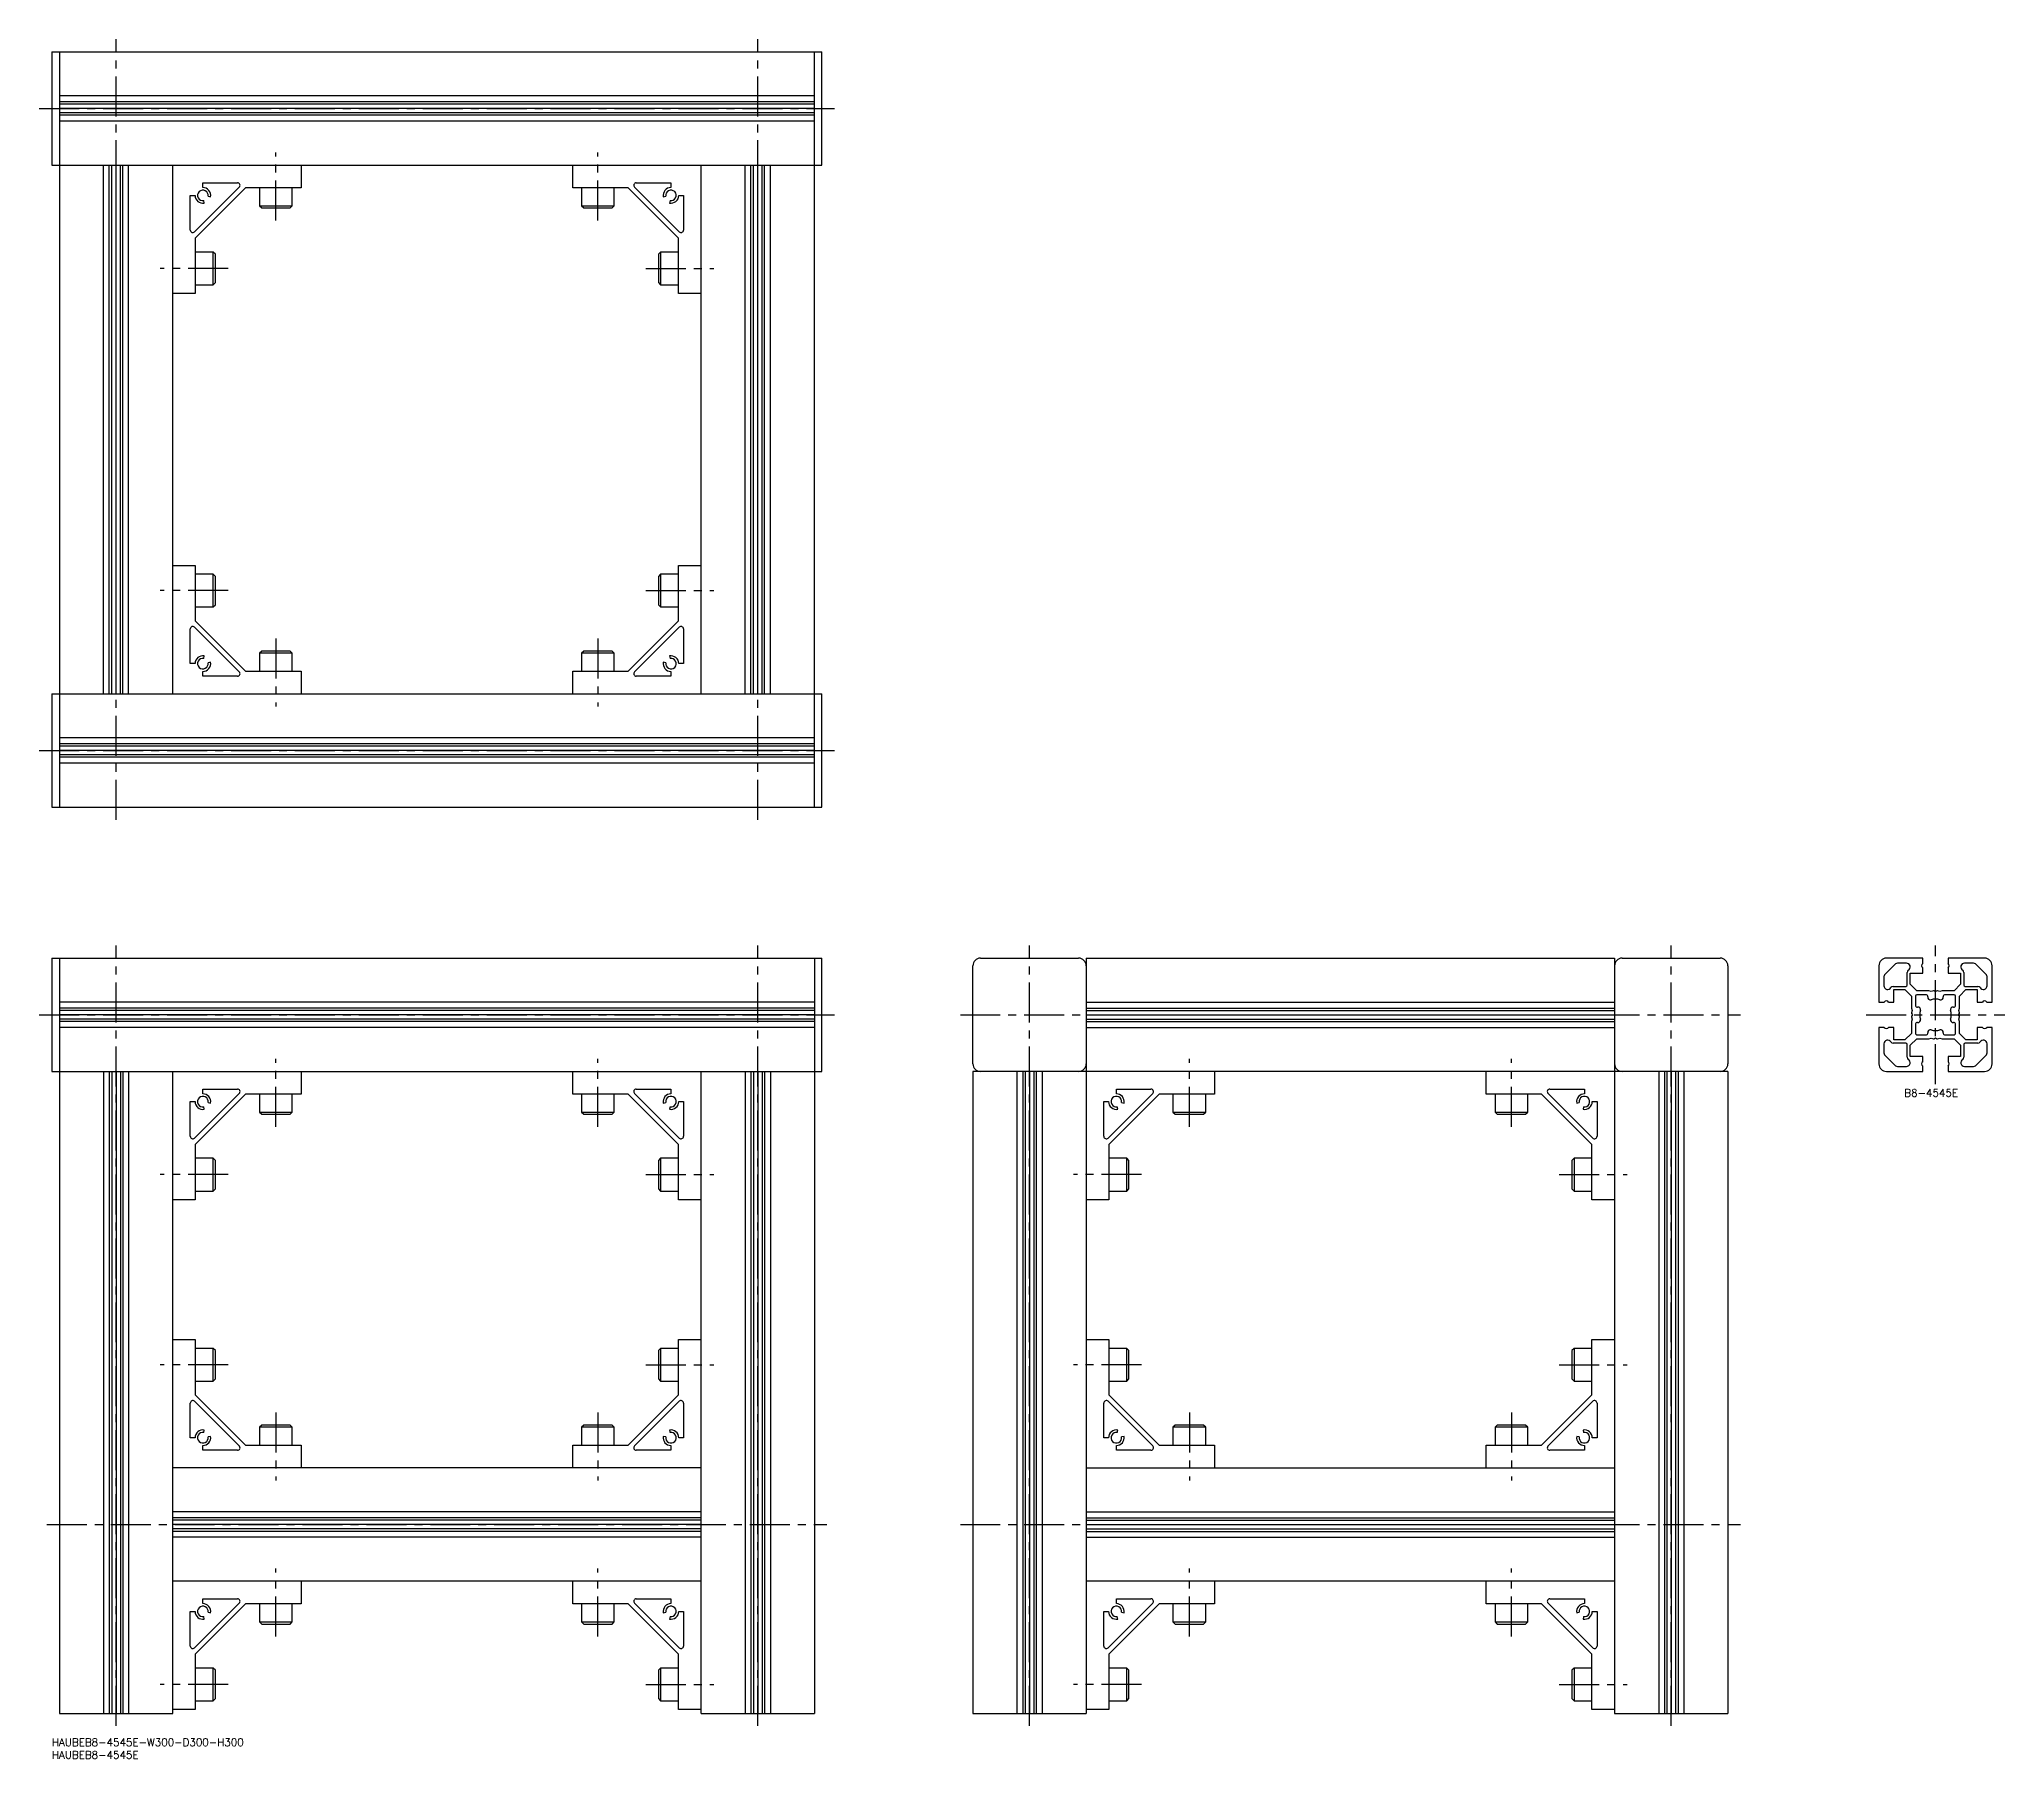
# Model space of a CAD drawing. Extents: x -5 to 776, y -8 to 675.
import ezdxf

# ---------------------------------------------------------------- set-up
doc = ezdxf.new("R2010")
doc.units = 0
doc.header["$LTSCALE"] = 0.5
doc.linetypes.add('CENTER', pattern=[50.8, 31.75, -6.35, 6.35, -6.35])
for name, color, linetype in [('MSM_CENTER', 1, 'CENTER'), ('MSM_CONTINUOUS', 7, 'CONTINUOUS'), ('MSM_PART_NUMBER', 7, 'CONTINUOUS')]:
    doc.layers.add(name, color=color, linetype=linetype)
doc.styles.get("Standard").update_dxf_attribs({"font": 'txt.shx', "height": 3, "bigfont": 'bigfont.shx'})

# ---------------------------------------------------------------- blocks, each defined once
blk = doc.blocks.new('*U8')
at = {"layer": 'MSM_PART_NUMBER'}
blk.add_text('HAUBEB8-4545E-W300-D300-H300', height=3, dxfattribs=at).set_placement((0, -3))
blk = doc.blocks.new('*U9')
at = {"layer": 'MSM_PART_NUMBER'}
blk.add_text('HAUBEB8-4545E', height=3, dxfattribs=at).set_placement((0, -8))
blk = doc.blocks.new('*U10')
at = {"layer": 'MSM_PART_NUMBER'}
blk.add_text('B8-4545E', height=3, dxfattribs=at).set_placement((736.12, 254.97))

msp = doc.modelspace()

# ---------------------------------------------------------------- linework, layer by layer
at = {"layer": 'MSM_CENTER'}
for p, q in [((25.5, 365), (25.5, 675)), ((280.5, 365), (280.5, 675)), ((-5, 647.5), (311, 647.5)), ((89, 603), (89, 630)), ((217, 603), (217, 630)), ((70, 584), (43, 584)), ((236, 584), (263, 584)), ((70, 456), (43, 456)), ((236, 456), (263, 456)), ((89, 437), (89, 410)), ((217, 437), (217, 410)), ((-5, 392.5), (311, 392.5)), ((25.5, 5), (25.5, 315)), ((280.5, 5), (280.5, 315)), ((388.5, 5), (388.5, 315)), ((643.5, 5), (643.5, 315)), ((748.5, 260), (748.5, 315)), ((-5, 287.5), (311, 287.5)), ((361, 287.5), (671, 287.5)), ((721, 287.5), (776, 287.5)), ((89, 243), (89, 270)), ((217, 243), (217, 270)), ((452, 243), (452, 270)), ((580, 243), (580, 270)), ((70, 224), (43, 224)), ((236, 224), (263, 224)), ((433, 224), (406, 224)), ((599, 224), (626, 224)), ((70, 148.5), (43, 148.5)), ((236, 148.5), (263, 148.5)), ((433, 148.5), (406, 148.5)), ((599, 148.5), (626, 148.5)), ((89, 129.5), (89, 102.5)), ((217, 129.5), (217, 102.5)), ((452, 129.5), (452, 102.5)), ((580, 129.5), (580, 102.5)), ((-2, 85), (308, 85)), ((361, 85), (671, 85)), ((89, 40.5), (89, 67.5)), ((217, 40.5), (217, 67.5)), ((452, 40.5), (452, 67.5)), ((580, 40.5), (580, 67.5)), ((70, 21.5), (43, 21.5)), ((236, 21.5), (263, 21.5)), ((433, 21.5), (406, 21.5)), ((599, 21.5), (626, 21.5))]:
    msp.add_line(p, q, dxfattribs=at)
at = {"layer": 'MSM_CONTINUOUS'}
for p, q in [((0, 670), (306, 670)), ((0, 670), (0, 625)), ((3, 670), (3, 370)), ((303, 370), (303, 670)), ((306, 625), (306, 670)), ((303, 652.5), (3, 652.5)), ((303, 650.19), (3, 650.19)), ((303, 649.2), (3, 649.2)), ((303, 647.5), (3, 647.5)), ((303, 645.8), (3, 645.8)), ((303, 644.81), (3, 644.81)), ((303, 642.5), (3, 642.5)), ((0, 625), (306, 625)), ((20.5, 415), (20.5, 625)), ((22.81, 415), (22.81, 625)), ((23.8, 415), (23.8, 625)), ((25.5, 415), (25.5, 625)), ((27.2, 415), (27.2, 625)), ((28.19, 415), (28.19, 625)), ((30.5, 415), (30.5, 625)), ((48, 415), (48, 625)), ((99, 625), (99, 616)), ((207, 616), (207, 625)), ((258, 415), (258, 625)), ((275.5, 415), (275.5, 625)), ((277.81, 415), (277.81, 625)), ((278.8, 415), (278.8, 625)), ((280.5, 415), (280.5, 625)), ((282.2, 415), (282.2, 625)), ((283.19, 415), (283.19, 625)), ((285.5, 415), (285.5, 625)), ((60, 618), (73.76, 618)), ((60, 616.1), (60, 618)), ((232.24, 618), (246, 618)), ((246, 618), (246, 616.1)), ((55, 599.24), (55, 613)), ((55, 613), (56.9, 613)), ((74.46, 616.29), (56.71, 598.54)), ((77, 616), (57, 596)), ((60.54, 609.95), (60.36, 610.93)), ((62.07, 612.64), (63.05, 612.46)), ((99, 616), (77, 616)), ((82.5, 616), (82.5, 608.87)), ((95.5, 608.87), (95.5, 616)), ((229, 616), (207, 616)), ((210.5, 616), (210.5, 608.87)), ((223.5, 608.87), (223.5, 616)), ((249, 596), (229, 616)), ((249.29, 598.54), (231.54, 616.29)), ((242.95, 612.46), (243.93, 612.64)), ((245.64, 610.93), (245.46, 609.95)), ((249.1, 613), (251, 613)), ((251, 613), (251, 599.24)), ((82.5, 608.87), (83.37, 608)), ((82.5, 608.87), (95.5, 608.87)), ((83.37, 608), (94.63, 608)), ((94.63, 608), (95.5, 608.87)), ((210.5, 608.87), (211.37, 608)), ((210.5, 608.87), (223.5, 608.87)), ((211.37, 608), (222.63, 608)), ((222.63, 608), (223.5, 608.87)), ((57, 596), (57, 574)), ((249, 574), (249, 596)), ((64.13, 590.5), (57, 590.5)), ((65, 589.63), (64.13, 590.5)), ((64.13, 577.5), (64.13, 590.5)), ((65, 578.37), (65, 589.63)), ((241.87, 590.5), (241, 589.63)), ((241, 589.63), (241, 578.37)), ((249, 590.5), (241.87, 590.5)), ((241.87, 590.5), (241.87, 577.5)), ((64.13, 577.5), (65, 578.37)), ((241, 578.37), (241.87, 577.5)), ((57, 574), (48, 574)), ((57, 577.5), (64.13, 577.5)), ((241.87, 577.5), (249, 577.5)), ((258, 574), (249, 574)), ((48, 466), (57, 466)), ((57, 466), (57, 444)), ((64.13, 462.5), (57, 462.5)), ((65, 461.63), (64.13, 462.5)), ((64.13, 449.5), (64.13, 462.5)), ((65, 450.37), (65, 461.63)), ((241.87, 462.5), (241, 461.63)), ((241, 461.63), (241, 450.37)), ((249, 462.5), (241.87, 462.5)), ((241.87, 462.5), (241.87, 449.5)), ((249, 444), (249, 466)), ((249, 466), (258, 466)), ((57, 449.5), (64.13, 449.5)), ((64.13, 449.5), (65, 450.37)), ((241, 450.37), (241.87, 449.5)), ((241.87, 449.5), (249, 449.5)), ((55, 427), (55, 440.76)), ((56.71, 441.46), (74.46, 423.71)), ((57, 444), (77, 424)), ((229, 424), (249, 444)), ((231.54, 423.71), (249.29, 441.46)), ((251, 440.76), (251, 427)), ((60.36, 429.07), (60.54, 430.05)), ((83.37, 432), (82.5, 431.13)), ((82.5, 431.13), (82.5, 424)), ((95.5, 431.13), (82.5, 431.13)), ((94.63, 432), (83.37, 432)), ((95.5, 431.13), (94.63, 432)), ((95.5, 424), (95.5, 431.13)), ((211.37, 432), (210.5, 431.13)), ((210.5, 431.13), (210.5, 424)), ((223.5, 431.13), (210.5, 431.13)), ((222.63, 432), (211.37, 432)), ((223.5, 431.13), (222.63, 432)), ((223.5, 424), (223.5, 431.13)), ((245.46, 430.05), (245.64, 429.07)), ((56.9, 427), (55, 427)), ((60, 422), (60, 423.9)), ((73.76, 422), (60, 422)), ((63.05, 427.54), (62.07, 427.36)), ((77, 424), (99, 424)), ((99, 424), (99, 415)), ((207, 424), (229, 424)), ((207, 415), (207, 424)), ((246, 422), (232.24, 422)), ((243.93, 427.36), (242.95, 427.54)), ((246, 423.9), (246, 422)), ((251, 427), (249.1, 427)), ((0, 415), (306, 415)), ((0, 415), (0, 370)), ((306, 370), (306, 415)), ((303, 397.5), (3, 397.5)), ((303, 395.19), (3, 395.19)), ((303, 394.2), (3, 394.2)), ((303, 392.5), (3, 392.5)), ((303, 390.8), (3, 390.8)), ((303, 389.81), (3, 389.81)), ((303, 387.5), (3, 387.5)), ((0, 370), (306, 370)), ((0, 310), (306, 310)), ((0, 310), (0, 265)), ((3, 310), (3, 10)), ((303, 310), (303, 10)), ((306, 265), (306, 310)), ((366, 268), (366, 307)), ((369, 310), (408, 310)), ((411, 310), (411, 10)), ((411, 310), (621, 310)), ((621, 310), (621, 10)), ((624, 310), (663, 310)), ((666, 307), (666, 268)), ((726, 307), (726, 292.5)), ((732.64, 307.71), (728.29, 303.36)), ((743.5, 310), (729, 310)), ((736.95, 308), (733.35, 308)), ((743.5, 307.87), (743.5, 310)), ((743.5, 304), (743.5, 306.13)), ((768, 310), (753.5, 310)), ((753.5, 310), (753.5, 307.87)), ((753.5, 306.13), (753.5, 304)), ((763.65, 308), (760.05, 308)), ((768.71, 303.36), (764.36, 307.71)), ((771, 292.5), (771, 307)), ((728, 302.65), (728, 299.05)), ((731.67, 298.8), (736.7, 298.8)), ((732, 292.5), (732, 297.5)), ((732, 297.5), (736.38, 297.5)), ((736.38, 297.5), (739, 294.88)), ((737.2, 299.3), (737.2, 304.33)), ((738.5, 299.62), (738.5, 304)), ((738.5, 304), (743.5, 304)), ((741.12, 297), (738.5, 299.62)), ((745.81, 297), (741.12, 297)), ((746.8, 296.79), (745.81, 297)), ((747.74, 296.99), (746.8, 296.79)), ((748.5, 296.7), (748.1, 296.93)), ((748.9, 296.93), (748.5, 296.7)), ((750.2, 296.79), (749.26, 296.99)), ((751.19, 297), (750.2, 296.79)), ((755.88, 297), (751.19, 297)), ((753.5, 304), (758.5, 304)), ((758.5, 299.62), (755.88, 297)), ((758, 294.88), (760.62, 297.5)), ((758.5, 304), (758.5, 299.62)), ((759.8, 304.33), (759.8, 299.3)), ((760.3, 298.8), (765.33, 298.8)), ((760.62, 297.5), (765, 297.5)), ((765, 297.5), (765, 292.5)), ((769, 299.05), (769, 302.65)), ((303, 292.5), (3, 292.5)), ((303, 290.19), (3, 290.19)), ((303, 289.2), (3, 289.2)), ((411, 292.5), (621, 292.5)), ((411, 290.19), (621, 290.19)), ((411, 289.2), (621, 289.2)), ((726, 292.5), (728.13, 292.5)), ((729.87, 292.5), (732, 292.5)), ((739, 294.88), (739, 290.19)), ((739, 290.19), (739.21, 289.2)), ((739.21, 289.2), (739.01, 288.26)), ((740.6, 294.9), (740.6, 291.1)), ((744.9, 295.4), (741.1, 295.4)), ((755.9, 295.4), (752.1, 295.4)), ((756.4, 291.1), (756.4, 294.9)), ((757.79, 289.2), (758, 290.19)), ((757.99, 288.26), (757.79, 289.2)), ((758, 290.19), (758, 294.88)), ((765, 292.5), (767.13, 292.5)), ((768.87, 292.5), (771, 292.5)), ((303, 287.5), (3, 287.5)), ((303, 285.8), (3, 285.8)), ((303, 284.81), (3, 284.81)), ((303, 282.5), (3, 282.5)), ((411, 287.5), (621, 287.5)), ((411, 285.8), (621, 285.8)), ((411, 284.81), (621, 284.81)), ((411, 282.5), (621, 282.5)), ((728.13, 282.5), (726, 282.5)), ((726, 282.5), (726, 268)), ((732, 282.5), (729.87, 282.5)), ((732, 277.5), (732, 282.5)), ((739.21, 285.8), (739, 284.81)), ((739, 284.81), (739, 280.12)), ((739.01, 286.74), (739.21, 285.8)), ((739.07, 287.9), (739.3, 287.5)), ((739.3, 287.5), (739.07, 287.1)), ((740.6, 283.9), (740.6, 280.1)), ((756.4, 280.1), (756.4, 283.9)), ((757.7, 287.5), (757.93, 287.9)), ((757.93, 287.1), (757.7, 287.5)), ((757.79, 285.8), (757.99, 286.74)), ((758, 284.81), (757.79, 285.8)), ((758, 280.12), (758, 284.81)), ((767.13, 282.5), (765, 282.5)), ((765, 282.5), (765, 277.5)), ((771, 282.5), (768.87, 282.5)), ((771, 268), (771, 282.5)), ((728, 275.95), (728, 272.35)), ((736.7, 276.2), (731.67, 276.2)), ((736.38, 277.5), (732, 277.5)), ((739, 280.12), (736.38, 277.5)), ((737.2, 270.67), (737.2, 275.7)), ((738.5, 275.38), (741.12, 278)), ((738.5, 271), (738.5, 275.38)), ((741.1, 279.6), (744.9, 279.6)), ((741.12, 278), (745.81, 278)), ((745.81, 278), (746.8, 278.21)), ((746.8, 278.21), (747.74, 278.01)), ((748.1, 278.07), (748.5, 278.3)), ((748.5, 278.3), (748.9, 278.07)), ((749.26, 278.01), (750.2, 278.21)), ((750.2, 278.21), (751.19, 278)), ((751.19, 278), (755.88, 278)), ((752.1, 279.6), (755.9, 279.6)), ((755.88, 278), (758.5, 275.38)), ((760.62, 277.5), (758, 280.12)), ((758.5, 275.38), (758.5, 271)), ((759.8, 275.7), (759.8, 270.67)), ((765.33, 276.2), (760.3, 276.2)), ((765, 277.5), (760.62, 277.5)), ((769, 272.35), (769, 275.95)), ((728.29, 271.64), (732.64, 267.29)), ((733.35, 267), (736.95, 267)), ((743.5, 271), (738.5, 271)), ((743.5, 268.87), (743.5, 271)), ((743.5, 265), (743.5, 267.13)), ((758.5, 271), (753.5, 271)), ((753.5, 271), (753.5, 268.87)), ((753.5, 267.13), (753.5, 265)), ((760.05, 267), (763.65, 267)), ((764.36, 267.29), (768.71, 271.64)), ((0, 265), (306, 265)), ((20.5, 265), (20.5, 10)), ((22.81, 265), (22.81, 10)), ((23.8, 265), (23.8, 10)), ((25.5, 265), (25.5, 10)), ((27.2, 265), (27.2, 10)), ((28.19, 265), (28.19, 10)), ((30.5, 265), (30.5, 10)), ((48, 10), (48, 265)), ((60, 258), (73.76, 258)), ((60, 256.1), (60, 258)), ((99, 265), (99, 256)), ((207, 256), (207, 265)), ((232.24, 258), (246, 258)), ((246, 258), (246, 256.1)), ((258, 10), (258, 265)), ((275.5, 265), (275.5, 10)), ((277.81, 265), (277.81, 10)), ((278.8, 265), (278.8, 10)), ((280.5, 265), (280.5, 10)), ((282.2, 265), (282.2, 10)), ((283.19, 265), (283.19, 10)), ((285.5, 265), (285.5, 10)), ((666, 265), (366, 265)), ((366, 265), (366, 10)), ((383.5, 265), (383.5, 10)), ((385.81, 265), (385.81, 10)), ((386.8, 265), (386.8, 10)), ((388.5, 265), (388.5, 10)), ((390.2, 265), (390.2, 10)), ((391.19, 265), (391.19, 10)), ((393.5, 265), (393.5, 10)), ((423, 258), (436.76, 258)), ((423, 256.1), (423, 258)), ((462, 265), (462, 256)), ((570, 256), (570, 265)), ((595.24, 258), (609, 258)), ((609, 258), (609, 256.1)), ((638.5, 265), (638.5, 10)), ((640.81, 265), (640.81, 10)), ((641.8, 265), (641.8, 10)), ((643.5, 265), (643.5, 10)), ((645.2, 265), (645.2, 10)), ((646.19, 265), (646.19, 10)), ((648.5, 265), (648.5, 10)), ((666, 265), (666, 10)), ((729, 265), (743.5, 265)), ((753.5, 265), (768, 265)), ((55, 239.24), (55, 253)), ((55, 253), (56.9, 253)), ((74.46, 256.29), (56.71, 238.54)), ((77, 256), (57, 236)), ((60.54, 249.95), (60.36, 250.93)), ((62.07, 252.64), (63.05, 252.46)), ((99, 256), (77, 256)), ((82.5, 256), (82.5, 248.87)), ((95.5, 248.87), (95.5, 256)), ((229, 256), (207, 256)), ((210.5, 256), (210.5, 248.87)), ((223.5, 248.87), (223.5, 256)), ((249, 236), (229, 256)), ((249.29, 238.54), (231.54, 256.29)), ((242.95, 252.46), (243.93, 252.64)), ((245.64, 250.93), (245.46, 249.95)), ((249.1, 253), (251, 253)), ((251, 253), (251, 239.24)), ((418, 239.24), (418, 253)), ((418, 253), (419.9, 253)), ((437.46, 256.29), (419.71, 238.54)), ((440, 256), (420, 236)), ((423.54, 249.95), (423.36, 250.93)), ((425.07, 252.64), (426.05, 252.46)), ((462, 256), (440, 256)), ((445.5, 256), (445.5, 248.87)), ((458.5, 248.87), (458.5, 256)), ((592, 256), (570, 256)), ((573.5, 256), (573.5, 248.87)), ((586.5, 248.87), (586.5, 256)), ((612, 236), (592, 256)), ((612.29, 238.54), (594.54, 256.29)), ((605.95, 252.46), (606.93, 252.64)), ((608.64, 250.93), (608.46, 249.95)), ((612.1, 253), (614, 253)), ((614, 253), (614, 239.24)), ((82.5, 248.87), (83.37, 248)), ((82.5, 248.87), (95.5, 248.87)), ((83.37, 248), (94.63, 248)), ((94.63, 248), (95.5, 248.87)), ((210.5, 248.87), (211.37, 248)), ((210.5, 248.87), (223.5, 248.87)), ((211.37, 248), (222.63, 248)), ((222.63, 248), (223.5, 248.87)), ((445.5, 248.87), (446.37, 248)), ((445.5, 248.87), (458.5, 248.87)), ((446.37, 248), (457.63, 248)), ((457.63, 248), (458.5, 248.87)), ((573.5, 248.87), (574.37, 248)), ((573.5, 248.87), (586.5, 248.87)), ((574.37, 248), (585.63, 248)), ((585.63, 248), (586.5, 248.87)), ((57, 236), (57, 214)), ((249, 214), (249, 236)), ((420, 236), (420, 214)), ((612, 214), (612, 236)), ((64.13, 230.5), (57, 230.5)), ((65, 229.63), (64.13, 230.5)), ((64.13, 217.5), (64.13, 230.5)), ((65, 218.37), (65, 229.63)), ((241.87, 230.5), (241, 229.63)), ((241, 229.63), (241, 218.37)), ((249, 230.5), (241.87, 230.5)), ((241.87, 230.5), (241.87, 217.5)), ((427.13, 230.5), (420, 230.5)), ((428, 229.63), (427.13, 230.5)), ((427.13, 217.5), (427.13, 230.5)), ((428, 218.37), (428, 229.63)), ((604.87, 230.5), (604, 229.63)), ((604, 229.63), (604, 218.37)), ((612, 230.5), (604.87, 230.5)), ((604.87, 230.5), (604.87, 217.5)), ((57, 214), (48, 214)), ((57, 217.5), (64.13, 217.5)), ((64.13, 217.5), (65, 218.37)), ((241, 218.37), (241.87, 217.5)), ((241.87, 217.5), (249, 217.5)), ((258, 214), (249, 214)), ((420, 214), (411, 214)), ((420, 217.5), (427.13, 217.5)), ((427.13, 217.5), (428, 218.37)), ((604, 218.37), (604.87, 217.5)), ((604.87, 217.5), (612, 217.5)), ((621, 214), (612, 214)), ((48, 158.5), (57, 158.5)), ((57, 158.5), (57, 136.5)), ((249, 136.5), (249, 158.5)), ((249, 158.5), (258, 158.5)), ((411, 158.5), (420, 158.5)), ((420, 158.5), (420, 136.5)), ((612, 136.5), (612, 158.5)), ((612, 158.5), (621, 158.5)), ((64.13, 155), (57, 155)), ((65, 154.13), (64.13, 155)), ((64.13, 142), (64.13, 155)), ((65, 142.87), (65, 154.13)), ((241.87, 155), (241, 154.13)), ((241, 154.13), (241, 142.87)), ((249, 155), (241.87, 155)), ((241.87, 155), (241.87, 142)), ((427.13, 155), (420, 155)), ((428, 154.13), (427.13, 155)), ((427.13, 142), (427.13, 155)), ((428, 142.87), (428, 154.13)), ((604.87, 155), (604, 154.13)), ((604, 154.13), (604, 142.87)), ((612, 155), (604.87, 155)), ((604.87, 155), (604.87, 142)), ((57, 142), (64.13, 142)), ((64.13, 142), (65, 142.87)), ((241, 142.87), (241.87, 142)), ((241.87, 142), (249, 142)), ((420, 142), (427.13, 142)), ((427.13, 142), (428, 142.87)), ((604, 142.87), (604.87, 142)), ((604.87, 142), (612, 142)), ((55, 119.5), (55, 133.26)), ((56.71, 133.96), (74.46, 116.21)), ((57, 136.5), (77, 116.5)), ((229, 116.5), (249, 136.5)), ((231.54, 116.21), (249.29, 133.96)), ((251, 133.26), (251, 119.5)), ((418, 119.5), (418, 133.26)), ((419.71, 133.96), (437.46, 116.21)), ((420, 136.5), (440, 116.5)), ((592, 116.5), (612, 136.5)), ((594.54, 116.21), (612.29, 133.96)), ((614, 133.26), (614, 119.5)), ((56.9, 119.5), (55, 119.5)), ((60.36, 121.57), (60.54, 122.55)), ((63.05, 120.04), (62.07, 119.86)), ((83.37, 124.5), (82.5, 123.63)), ((82.5, 123.63), (82.5, 116.5)), ((95.5, 123.63), (82.5, 123.63)), ((94.63, 124.5), (83.37, 124.5)), ((95.5, 123.63), (94.63, 124.5)), ((95.5, 116.5), (95.5, 123.63)), ((211.37, 124.5), (210.5, 123.63)), ((210.5, 123.63), (210.5, 116.5)), ((223.5, 123.63), (210.5, 123.63)), ((222.63, 124.5), (211.37, 124.5)), ((223.5, 123.63), (222.63, 124.5)), ((223.5, 116.5), (223.5, 123.63)), ((243.93, 119.86), (242.95, 120.04)), ((245.46, 122.55), (245.64, 121.57)), ((251, 119.5), (249.1, 119.5)), ((419.9, 119.5), (418, 119.5)), ((423.36, 121.57), (423.54, 122.55)), ((426.05, 120.04), (425.07, 119.86)), ((446.37, 124.5), (445.5, 123.63)), ((445.5, 123.63), (445.5, 116.5)), ((458.5, 123.63), (445.5, 123.63)), ((457.63, 124.5), (446.37, 124.5)), ((458.5, 123.63), (457.63, 124.5)), ((458.5, 116.5), (458.5, 123.63)), ((574.37, 124.5), (573.5, 123.63)), ((573.5, 123.63), (573.5, 116.5)), ((586.5, 123.63), (573.5, 123.63)), ((585.63, 124.5), (574.37, 124.5)), ((586.5, 123.63), (585.63, 124.5)), ((586.5, 116.5), (586.5, 123.63)), ((606.93, 119.86), (605.95, 120.04)), ((608.46, 122.55), (608.64, 121.57)), ((614, 119.5), (612.1, 119.5)), ((60, 114.5), (60, 116.4)), ((73.76, 114.5), (60, 114.5)), ((77, 116.5), (99, 116.5)), ((99, 116.5), (99, 107.5)), ((207, 116.5), (229, 116.5)), ((207, 107.5), (207, 116.5)), ((246, 114.5), (232.24, 114.5)), ((246, 116.4), (246, 114.5)), ((423, 114.5), (423, 116.4)), ((436.76, 114.5), (423, 114.5)), ((440, 116.5), (462, 116.5)), ((462, 116.5), (462, 107.5)), ((570, 116.5), (592, 116.5)), ((570, 107.5), (570, 116.5)), ((609, 114.5), (595.24, 114.5)), ((609, 116.4), (609, 114.5)), ((258, 107.5), (48, 107.5)), ((411, 107.5), (621, 107.5)), ((258, 90), (48, 90)), ((258, 87.69), (48, 87.69)), ((258, 86.7), (48, 86.7)), ((411, 90), (621, 90)), ((411, 87.69), (621, 87.69)), ((411, 86.7), (621, 86.7)), ((258, 85), (48, 85)), ((258, 83.3), (48, 83.3)), ((258, 82.31), (48, 82.31)), ((258, 80), (48, 80)), ((411, 85), (621, 85)), ((411, 83.3), (621, 83.3)), ((411, 82.31), (621, 82.31)), ((411, 80), (621, 80)), ((258, 62.5), (48, 62.5)), ((99, 62.5), (99, 53.5)), ((207, 53.5), (207, 62.5)), ((621, 62.5), (411, 62.5)), ((462, 62.5), (462, 53.5)), ((570, 53.5), (570, 62.5)), ((60, 55.5), (73.76, 55.5)), ((60, 53.6), (60, 55.5)), ((232.24, 55.5), (246, 55.5)), ((246, 55.5), (246, 53.6)), ((423, 55.5), (436.76, 55.5)), ((423, 53.6), (423, 55.5)), ((595.24, 55.5), (609, 55.5)), ((609, 55.5), (609, 53.6)), ((55, 36.74), (55, 50.5)), ((55, 50.5), (56.9, 50.5)), ((74.46, 53.79), (56.71, 36.04)), ((77, 53.5), (57, 33.5)), ((60.54, 47.45), (60.36, 48.43)), ((62.07, 50.14), (63.05, 49.96)), ((99, 53.5), (77, 53.5)), ((82.5, 53.5), (82.5, 46.37)), ((95.5, 46.37), (95.5, 53.5)), ((229, 53.5), (207, 53.5)), ((210.5, 53.5), (210.5, 46.37)), ((223.5, 46.37), (223.5, 53.5)), ((249, 33.5), (229, 53.5)), ((249.29, 36.04), (231.54, 53.79)), ((242.95, 49.96), (243.93, 50.14)), ((245.64, 48.43), (245.46, 47.45)), ((249.1, 50.5), (251, 50.5)), ((251, 50.5), (251, 36.74)), ((418, 36.74), (418, 50.5)), ((418, 50.5), (419.9, 50.5)), ((437.46, 53.79), (419.71, 36.04)), ((440, 53.5), (420, 33.5)), ((423.54, 47.45), (423.36, 48.43)), ((425.07, 50.14), (426.05, 49.96)), ((462, 53.5), (440, 53.5)), ((445.5, 53.5), (445.5, 46.37)), ((458.5, 46.37), (458.5, 53.5)), ((592, 53.5), (570, 53.5)), ((573.5, 53.5), (573.5, 46.37)), ((586.5, 46.37), (586.5, 53.5)), ((612, 33.5), (592, 53.5)), ((612.29, 36.04), (594.54, 53.79)), ((605.95, 49.96), (606.93, 50.14)), ((608.64, 48.43), (608.46, 47.45)), ((612.1, 50.5), (614, 50.5)), ((614, 50.5), (614, 36.74)), ((82.5, 46.37), (83.37, 45.5)), ((82.5, 46.37), (95.5, 46.37)), ((83.37, 45.5), (94.63, 45.5)), ((94.63, 45.5), (95.5, 46.37)), ((210.5, 46.37), (211.37, 45.5)), ((210.5, 46.37), (223.5, 46.37)), ((211.37, 45.5), (222.63, 45.5)), ((222.63, 45.5), (223.5, 46.37)), ((445.5, 46.37), (446.37, 45.5)), ((445.5, 46.37), (458.5, 46.37)), ((446.37, 45.5), (457.63, 45.5)), ((457.63, 45.5), (458.5, 46.37)), ((573.5, 46.37), (574.37, 45.5)), ((573.5, 46.37), (586.5, 46.37)), ((574.37, 45.5), (585.63, 45.5)), ((585.63, 45.5), (586.5, 46.37)), ((57, 33.5), (57, 11.5)), ((249, 11.5), (249, 33.5)), ((420, 33.5), (420, 11.5)), ((612, 11.5), (612, 33.5)), ((64.13, 28), (57, 28)), ((65, 27.13), (64.13, 28)), ((64.13, 15), (64.13, 28)), ((65, 15.87), (65, 27.13)), ((241.87, 28), (241, 27.13)), ((241, 27.13), (241, 15.87)), ((249, 28), (241.87, 28)), ((241.87, 28), (241.87, 15)), ((427.13, 28), (420, 28)), ((428, 27.13), (427.13, 28)), ((427.13, 15), (427.13, 28)), ((428, 15.87), (428, 27.13)), ((604.87, 28), (604, 27.13)), ((604, 27.13), (604, 15.87)), ((612, 28), (604.87, 28)), ((604.87, 28), (604.87, 15)), ((64.13, 15), (65, 15.87)), ((241, 15.87), (241.87, 15)), ((427.13, 15), (428, 15.87)), ((604, 15.87), (604.87, 15)), ((3, 10), (48, 10)), ((57, 11.5), (48, 11.5)), ((57, 15), (64.13, 15)), ((241.87, 15), (249, 15)), ((258, 11.5), (249, 11.5)), ((258, 10), (303, 10)), ((366, 10), (411, 10)), ((420, 11.5), (411, 11.5)), ((420, 15), (427.13, 15)), ((604.87, 15), (612, 15)), ((621, 11.5), (612, 11.5)), ((621, 10), (666, 10))]:
    msp.add_line(p, q, dxfattribs=at)
for centre, radius, start, end in [((73.76, 617), 1, 315, 90), ((232.24, 617), 1, 90, 225), ((60, 613), 3.1, 180, 280), ((60, 613), 2.1, 350, 280), ((60, 613), 3.1, 350, 90), ((246, 613), 3.1, 90, 190), ((246, 613), 2.1, 260, 190), ((246, 613), 3.1, 260, 0), ((56, 599.24), 1, 180, 315), ((250, 599.24), 1, 225, 0), ((56, 440.76), 1, 45, 180), ((250, 440.76), 1, 0, 135), ((60, 427), 3.1, 80, 180), ((246, 427), 3.1, 0, 100), ((60, 427), 2.1, 80, 10), ((60, 427), 3.1, 270, 10), ((73.76, 423), 1, 270, 45), ((232.24, 423), 1, 135, 270), ((246, 427), 3.1, 170, 270), ((246, 427), 2.1, 170, 100), ((369, 307), 3, 90, 180), ((408, 307), 3, 0, 90), ((624, 307), 3, 90, 180), ((663, 307), 3, 0, 90), ((729, 307), 3, 90, 180), ((733.35, 307), 1, 90, 135), ((736.95, 306.5), 1.5, 300, 90), ((738.2, 304.33), 1, 120.00001, 180), ((744, 307), 1, 120, 240), ((753, 307), 1, 300, 60), ((760.05, 306.5), 1.5, 90, 240), ((758.8, 304.33), 1, 0, 60), ((763.65, 307), 1, 45, 90), ((768, 307), 3, 0, 90), ((729, 302.65), 1, 135, 180), ((729.5, 299.05), 1.5, 180, 330), ((731.67, 297.8), 1, 90, 150), ((736.7, 299.3), 0.5, 270, 0), ((747.85, 296.5), 0.5, 60, 102), ((749.15, 296.5), 0.5, 78, 120), ((760.3, 299.3), 0.5, 180, 270), ((765.33, 297.8), 1, 30, 90), ((767.5, 299.05), 1.5, 210, 0), ((768, 302.65), 1, 0, 45), ((729, 292), 1, 30, 150), ((741.1, 294.9), 0.5, 90, 180), ((741.2, 291.1), 0.6, 180, 282.34374), ((741.54, 289.54), 1, 343.68226, 102.34374), ((748.5, 287.5), 6.25, 163.68226, 196.31774), ((744.9, 294.8), 0.6, 347.65626, 90), ((746.46, 294.46), 1, 167.65626, 286.31774), ((748.5, 287.5), 6.25, 73.68226, 106.31774), ((750.54, 294.46), 1, 253.68226, 12.34374), ((752.1, 294.8), 0.6, 90, 192.34374), ((755.46, 289.54), 1, 77.65626, 196.31774), ((748.5, 287.5), 6.25, 343.68226, 16.31774), ((755.8, 291.1), 0.6, 257.65626, 0), ((755.9, 294.9), 0.5, 0, 90), ((768, 292), 1, 30, 150), ((729, 283), 1, 210, 330), ((739.5, 288.15), 0.5, 168, 210), ((739.5, 286.85), 0.5, 150, 192), ((741.2, 283.9), 0.6, 77.65626, 180), ((741.54, 285.46), 1, 257.65626, 16.31774), ((746.46, 280.54), 1, 73.68226, 192.34374), ((748.5, 287.5), 6.25, 253.68226, 286.31774), ((750.54, 280.54), 1, 347.65626, 106.31774), ((755.46, 285.46), 1, 163.68226, 282.34374), ((755.8, 283.9), 0.6, 0, 102.34374), ((757.5, 288.15), 0.5, 330, 12), ((757.5, 286.85), 0.5, 348, 30), ((768, 283), 1, 210, 330), ((729.5, 275.95), 1.5, 30, 180), ((731.67, 277.2), 1, 210.00001, 270), ((736.7, 275.7), 0.5, 0, 90), ((741.1, 280.1), 0.5, 180, 270), ((744.9, 280.2), 0.6, 270, 12.34374), ((747.85, 278.5), 0.5, 258, 300), ((749.15, 278.5), 0.5, 240, 282), ((752.1, 280.2), 0.6, 167.65626, 270), ((755.9, 280.1), 0.5, 270, 0), ((760.3, 275.7), 0.5, 90, 180), ((765.33, 277.2), 1, 270, 329.99999), ((767.5, 275.95), 1.5, 0, 150), ((369, 268), 3, 180, 270), ((408, 268), 3, 270, 0), ((624, 268), 3, 180, 270), ((663, 268), 3, 270, 0), ((729, 268), 3, 180, 270), ((729, 272.35), 1, 180, 225), ((733.35, 268), 1, 225, 270), ((736.95, 268.5), 1.5, 270, 60), ((738.2, 270.67), 1, 180, 239.99999), ((744, 268), 1, 120, 240), ((753, 268), 1, 300, 60), ((760.05, 268.5), 1.5, 120, 270), ((758.8, 270.67), 1, 300, 0), ((763.65, 268), 1, 270, 315), ((768, 268), 3, 270, 0), ((768, 272.35), 1, 315, 0), ((73.76, 257), 1, 315, 90), ((232.24, 257), 1, 90, 225), ((436.76, 257), 1, 315, 90), ((595.24, 257), 1, 90, 225), ((60, 253), 3.1, 180, 280), ((60, 253), 2.1, 350, 280), ((60, 253), 3.1, 350, 90), ((246, 253), 3.1, 90, 190), ((246, 253), 2.1, 260, 190), ((246, 253), 3.1, 260, 0), ((423, 253), 3.1, 180, 280), ((423, 253), 2.1, 350, 280), ((423, 253), 3.1, 350, 90), ((609, 253), 3.1, 90, 190), ((609, 253), 2.1, 260, 190), ((609, 253), 3.1, 260, 0), ((56, 239.24), 1, 180, 315), ((250, 239.24), 1, 225, 0), ((419, 239.24), 1, 180, 315), ((613, 239.24), 1, 225, 0), ((56, 133.26), 1, 45, 180), ((250, 133.26), 1, 0, 135), ((419, 133.26), 1, 45, 180), ((613, 133.26), 1, 0, 135), ((60, 119.5), 3.1, 80, 180), ((60, 119.5), 2.1, 80, 10), ((60, 119.5), 3.1, 270, 10), ((246, 119.5), 3.1, 170, 270), ((246, 119.5), 2.1, 170, 100), ((246, 119.5), 3.1, 0, 100), ((423, 119.5), 3.1, 80, 180), ((423, 119.5), 2.1, 80, 10), ((423, 119.5), 3.1, 270, 10), ((609, 119.5), 3.1, 170, 270), ((609, 119.5), 2.1, 170, 100), ((609, 119.5), 3.1, 0, 100), ((73.76, 115.5), 1, 270, 45), ((232.24, 115.5), 1, 135, 270), ((436.76, 115.5), 1, 270, 45), ((595.24, 115.5), 1, 135, 270), ((73.76, 54.5), 1, 315, 90), ((232.24, 54.5), 1, 90, 225), ((436.76, 54.5), 1, 315, 90), ((595.24, 54.5), 1, 90, 225), ((60, 50.5), 3.1, 180, 280), ((60, 50.5), 2.1, 350, 280), ((60, 50.5), 3.1, 350, 90), ((246, 50.5), 3.1, 90, 190), ((246, 50.5), 2.1, 260, 190), ((246, 50.5), 3.1, 260, 0), ((423, 50.5), 3.1, 180, 280), ((423, 50.5), 2.1, 350, 280), ((423, 50.5), 3.1, 350, 90), ((609, 50.5), 3.1, 90, 190), ((609, 50.5), 2.1, 260, 190), ((609, 50.5), 3.1, 260, 0), ((56, 36.74), 1, 180, 315), ((250, 36.74), 1, 225, 0), ((419, 36.74), 1, 180, 315), ((613, 36.74), 1, 225, 0)]:
    msp.add_arc(centre, radius, start, end, dxfattribs=at)

# ---------------------------------------------------------------- block references
for name in ['*U10', '*U8', '*U9']:
    msp.add_blockref(name, (0, 0), dxfattribs=at)

doc.saveas('drawing.dxf')
